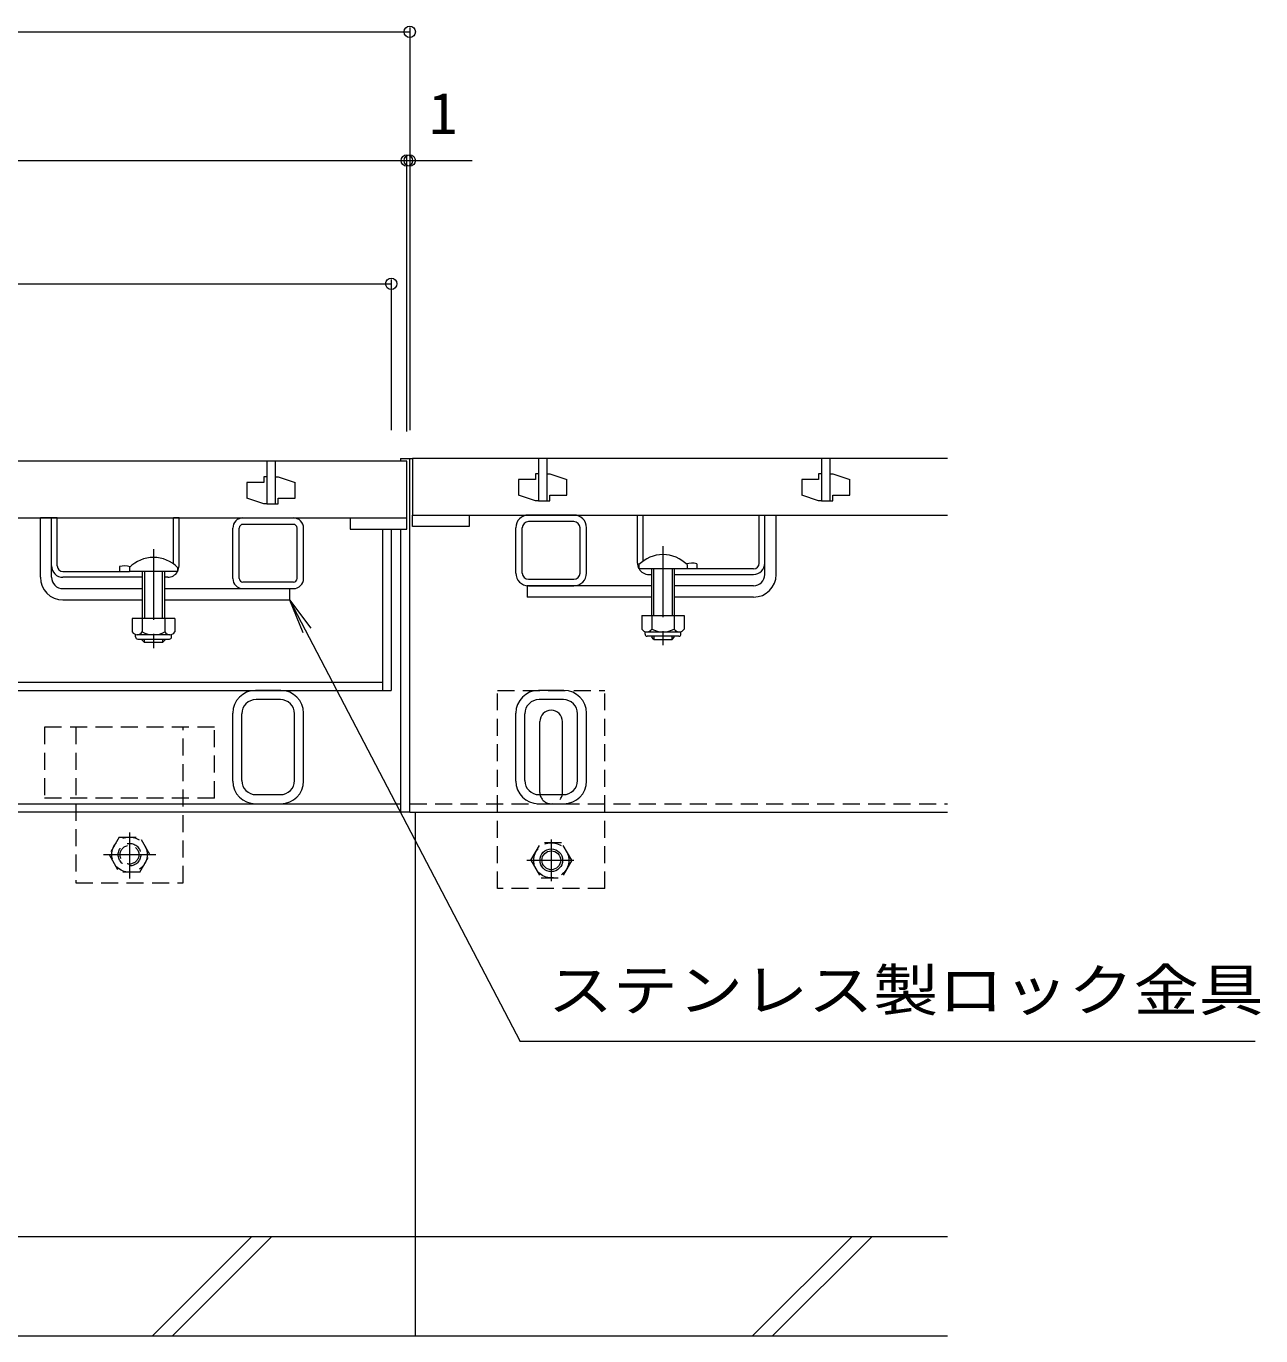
# Model space of a CAD drawing. Units: millimetres at full size, sheet at 1:5; details may follow other scales. Extents: x -1741 to 1940, y -1327 to 1367.
# Drawn here: x -817.7 to -381.5, y -911.2 to -448.5 of the extents above; entities that cross this region are included whole.
import ezdxf
from ezdxf.enums import TextEntityAlignment as Align

# ---------------------------------------------------------------- set-up
doc = ezdxf.new("R2010")
doc.units = ezdxf.units.MM
doc.header["$LTSCALE"] = 5
doc.header["$PDMODE"] = 32
doc.header["$PDSIZE"] = 4
doc.linetypes.add('CHAIN1', pattern=[8, 5, -1, 1, -1])
doc.linetypes.add('DASHED1', pattern=[1.8, 1.2, -0.6])
for name, color, linetype, lineweight in [('E-0_0228_テナント工�', 1, 'Continuous', 9), ('E-2_0230_テナント工�', 3, 'Continuous', 9), ('E-3_0231_テナント工�', 4, 'Continuous', 9), ('E-4_0232_テナント工�', 7, 'Continuous', 9), ('E-5_0233_テナント工�', 7, 'Continuous', 9), ('E-6_0245_ハッチング2', 134, 'Continuous', 9), ('E-7_0246_ハッチング3', 2, 'Continuous', 9), ('E-8_0247_ハッチング4', 7, 'Continuous', 9), ('E-9_0250_塗潰1_A', 2, 'Continuous', 9), ('E-A_0251_塗潰2_A_断�', 7, 'Continuous', 9), ('E-F_0106_点字鋲・ノ�', 6, 'Continuous', 9)]:
    doc.layers.add(name, color=color, linetype=linetype, lineweight=lineweight)
doc.styles.add('ＭＳ ゴシック', font='')
doc.styles.get('ＭＳ ゴシック').set_extended_font_data('MS Gothic')

msp = doc.modelspace()

# ---------------------------------------------------------------- linework, layer by layer
at = {"layer": 'E-0_0228_テナント工�'}
for p, q in [((-691.714, -683.243), (-691.714, -626.243)), ((-688.714, -626.243), (-688.714, -683.243)), ((-1273.714, -683.243), (-688.814, -683.243)), ((-1270.714, -680.243), (-691.714, -680.243))]:
    msp.add_line(p, q, dxfattribs=at)
at = {"layer": 'E-2_0230_テナント工�'}
for p, q in [((-492.214, -601.243), (-681.214, -601.243)), ((-636.714, -601.243), (-636.714, -616.243)), ((-536.714, -601.243), (-536.714, -616.243)), ((-683.214, -602.243), (-1279.214, -602.243)), ((-732.714, -602.243), (-732.714, -617.243)), ((-732.714, -617.243), (-729.714, -617.243)), ((-636.714, -616.243), (-633.714, -616.243)), ((-536.714, -616.243), (-533.714, -616.243)), ((-703.214, -622.243), (-703.214, -626.243)), ((-683.214, -626.243), (-683.214, -622.243)), ((-681.214, -625.243), (-681.214, -621.243)), ((-703.214, -626.243), (-683.214, -626.243))]:
    msp.add_line(p, q, dxfattribs=at)
for points in [[(-681.214, -601.243), (-681.214, -621.243), (-492.214, -621.243)], [(-633.714, -601.243), (-633.714, -616.243), (-632.714, -616.243), (-632.714, -614.243), (-626.714, -614.243), (-626.714, -608.743)], [(-533.714, -601.243), (-533.714, -616.243), (-532.714, -616.243), (-532.714, -614.243), (-526.714, -614.243), (-526.714, -608.743)], [(-1279.214, -622.243), (-683.214, -622.243), (-683.214, -602.243)], [(-729.714, -602.243), (-729.714, -617.243), (-728.714, -617.243), (-728.714, -615.243), (-722.714, -615.243), (-722.714, -609.743)], [(-732.714, -607.743), (-733.714, -607.743), (-733.714, -609.743), (-739.714, -609.743), (-739.714, -615.243)], [(-729.714, -607.743), (-728.714, -607.743), (-722.714, -609.743)], [(-636.714, -606.743), (-637.714, -606.743), (-637.714, -608.743), (-643.714, -608.743), (-643.714, -614.243)], [(-633.714, -606.743), (-632.714, -606.743), (-626.714, -608.743)], [(-536.714, -606.743), (-537.714, -606.743), (-537.714, -608.743), (-543.714, -608.743), (-543.714, -614.243)], [(-533.714, -606.743), (-532.714, -606.743), (-526.714, -608.743)], [(-732.714, -617.243), (-733.714, -617.243), (-739.714, -615.243)], [(-636.714, -616.243), (-637.714, -616.243), (-643.714, -614.243)], [(-536.714, -616.243), (-537.714, -616.243), (-543.714, -614.243)], [(-661.214, -621.243), (-661.214, -625.243), (-681.214, -625.243)]]:
    msp.add_lwpolyline(points, dxfattribs=at)
at = {"layer": 'E-3_0231_テナント工�'}
for p, q in [((-685.414, -601.243), (-682.214, -601.243)), ((-685.414, -601.243), (-685.414, -602.243)), ((-682.214, -601.243), (-681.214, -601.243)), ((-682.214, -726.243), (-682.214, -601.243)), ((-685.414, -626.243), (-685.414, -726.243)), ((-682.214, -726.243), (-1280.214, -726.243)), ((-1277.014, -723.243), (-685.414, -723.243)), ((-682.214, -726.243), (-492.214, -726.243))]:
    msp.add_line(p, q, dxfattribs=at)
at = {"layer": 'E-3_0231_テナント工�', "linetype": 'DASHED1'}
msp.add_line((-682.214, -723.243), (-492.214, -723.243), dxfattribs=at)
at = {"layer": 'E-4_0232_テナント工�'}
for p, q in [((-1280.214, -450.521), (-682.214, -450.521)), ((-682.214, -449.021), (-682.214, -591.243)), ((-683.214, -591.743), (-683.214, -494.489)), ((-682.214, -495.989), (-660.145, -495.989)), ((-1273.714, -539.537), (-688.714, -539.537)), ((-688.714, -538.037), (-688.714, -591.243))]:
    msp.add_line(p, q, dxfattribs=at)
msp.add_lwpolyline([(-1279.214, -495.989), (-683.214, -495.989), (-682.214, -495.989)], dxfattribs=at)
for p in [(-682.214, -450.521), (-683.214, -495.989), (-682.214, -495.989), (-688.714, -539.537)]:
    msp.add_point(p, dxfattribs=at)
at = {"layer": 'E-5_0233_テナント工�'}
for p, q in [((-724.714, -651.243), (-719.93, -662.791)), ((-724.714, -651.243), (-717.104, -661.159)), ((-724.714, -651.243), (-643.217, -807.198)), ((-383.517, -807.198), (-643.217, -807.198))]:
    msp.add_line(p, q, dxfattribs=at)
at = {"layer": 'E-6_0245_ハッチング2'}
for p, q in [((-727.714, -683.243), (-736.714, -683.243)), ((-627.714, -683.243), (-636.714, -683.243)), ((-727.914, -686.443), (-736.514, -686.443)), ((-627.914, -686.443), (-636.514, -686.443)), ((-744.714, -715.243), (-744.714, -691.243)), ((-741.514, -715.043), (-741.514, -691.443)), ((-722.914, -715.043), (-722.914, -691.443)), ((-719.714, -715.243), (-719.714, -691.243)), ((-644.714, -715.243), (-644.714, -691.243)), ((-641.514, -715.043), (-641.514, -691.443)), ((-622.914, -715.043), (-622.914, -691.443)), ((-619.714, -715.243), (-619.714, -691.243)), ((-736.514, -720.043), (-727.914, -720.043)), ((-636.514, -720.043), (-627.914, -720.043)), ((-736.714, -723.243), (-727.714, -723.243)), ((-636.714, -723.243), (-627.714, -723.243))]:
    msp.add_line(p, q, dxfattribs=at)
for centre, radius, start, end in [((-736.714, -691.243), 8, 90, 180), ((-727.714, -691.243), 8, 0, 90), ((-636.714, -691.243), 8, 90, 180), ((-627.714, -691.243), 8, 0, 90), ((-736.514, -691.443), 5, 90, 180), ((-727.914, -691.443), 5, 0, 90), ((-636.514, -691.443), 5, 90, 180), ((-627.914, -691.443), 5, 0, 90), ((-736.714, -715.243), 8, 180, 270), ((-736.514, -715.043), 5, 180, 270), ((-727.914, -715.043), 5, 270, 0), ((-727.714, -715.243), 8, 270, 0), ((-636.714, -715.243), 8, 180, 270), ((-636.514, -715.043), 5, 180, 270), ((-627.914, -715.043), 5, 270, 0), ((-627.714, -715.243), 8, 270, 0)]:
    msp.add_arc(centre, radius, start, end, dxfattribs=at)
at = {"layer": 'E-7_0246_ハッチング3', "color": 7}
for p, q in [((-812.714, -643.243), (-812.714, -622.243)), ((-808.714, -622.243), (-812.714, -622.243)), ((-556.714, -621.243), (-552.714, -621.243)), ((-552.714, -642.243), (-552.714, -621.243)), ((-556.714, -642.243), (-556.714, -638.243)), ((-808.714, -643.243), (-808.714, -639.243)), ((-804.714, -647.243), (-776.714, -647.243)), ((-768.714, -647.243), (-724.714, -647.243)), ((-724.714, -647.243), (-724.714, -651.243)), ((-640.714, -646.243), (-640.714, -650.243)), ((-596.714, -646.243), (-640.714, -646.243)), ((-560.714, -646.243), (-588.714, -646.243)), ((-804.714, -651.243), (-776.714, -651.243)), ((-768.714, -651.243), (-724.714, -651.243)), ((-596.714, -650.243), (-640.714, -650.243)), ((-560.714, -650.243), (-588.714, -650.243))]:
    msp.add_line(p, q, dxfattribs=at)
at = {"layer": 'E-7_0246_ハッチング3'}
for p, q in [((-808.714, -639.243), (-808.714, -622.243)), ((-806.714, -622.243), (-808.714, -622.243)), ((-806.714, -639.243), (-806.714, -622.243)), ((-765.714, -638.496), (-765.714, -622.243)), ((-763.714, -622.243), (-765.714, -622.243)), ((-763.714, -639.243), (-763.714, -622.243)), ((-601.714, -638.243), (-601.714, -621.243)), ((-601.714, -621.243), (-599.714, -621.243)), ((-599.714, -637.496), (-599.714, -621.243)), ((-558.714, -638.243), (-558.714, -621.243)), ((-558.714, -621.243), (-556.714, -621.243)), ((-556.714, -638.243), (-556.714, -621.243)), ((-580.714, -638.441), (-580.714, -640.243)), ((-804.714, -641.243), (-781.214, -641.243)), ((-784.714, -639.441), (-784.714, -641.243)), ((-597.714, -642.243), (-596.714, -642.243)), ((-588.714, -642.243), (-560.714, -642.243)), ((-560.714, -640.243), (-584.214, -640.243)), ((-776.714, -643.243), (-804.714, -643.243)), ((-767.714, -643.243), (-768.714, -643.243)), ((-600.214, -656.743), (-600.214, -661.543)), ((-600.214, -656.743), (-585.214, -656.743)), ((-596.713, -656.743), (-596.713, -661.543)), ((-588.714, -656.743), (-588.714, -661.543)), ((-585.214, -656.743), (-585.214, -661.543)), ((-780.214, -657.743), (-780.214, -662.543)), ((-765.213, -657.743), (-780.214, -657.743)), ((-776.714, -657.743), (-776.714, -662.543)), ((-768.714, -657.743), (-768.714, -662.543)), ((-765.213, -657.743), (-765.213, -662.543)), ((-779.064, -664.293), (-779.064, -663.452)), ((-766.964, -663.543), (-778.464, -663.543)), ((-778.314, -665.043), (-767.114, -665.043)), ((-766.364, -664.293), (-766.364, -663.452)), ((-599.064, -663.293), (-599.064, -662.452)), ((-598.464, -662.543), (-586.964, -662.543)), ((-587.114, -664.043), (-598.314, -664.043)), ((-586.364, -663.293), (-586.364, -662.452))]:
    msp.add_line(p, q, dxfattribs=at)
at = {"layer": 'E-7_0246_ハッチング3', "color": 6, "linetype": 'CHAIN1'}
for p, q in [((-772.714, -633.272), (-772.714, -669.62)), ((-592.714, -632.272), (-592.714, -668.62))]:
    msp.add_line(p, q, dxfattribs=at)
at = {"layer": 'E-7_0246_ハッチング3', "color": 6}
for p, q in [((-781.214, -639.772), (-781.214, -641.243)), ((-764.214, -641.243), (-781.214, -641.243)), ((-776.714, -641.243), (-776.714, -657.743)), ((-775.914, -641.243), (-775.914, -657.743)), ((-769.514, -657.743), (-769.514, -641.243)), ((-768.714, -657.743), (-768.714, -641.243)), ((-764.214, -639.772), (-764.214, -641.243)), ((-601.214, -638.772), (-601.214, -640.243)), ((-596.714, -656.743), (-596.714, -640.243)), ((-595.914, -656.743), (-595.914, -640.243)), ((-589.514, -640.243), (-589.514, -656.743)), ((-588.714, -640.243), (-588.714, -656.743)), ((-776.713, -665.443), (-776.713, -665.043)), ((-775.913, -666.243), (-776.713, -665.443)), ((-775.913, -666.243), (-775.913, -665.043)), ((-769.513, -666.243), (-775.913, -666.243)), ((-769.513, -665.043), (-769.513, -666.243)), ((-769.513, -666.243), (-768.713, -665.443)), ((-768.713, -665.043), (-768.713, -665.443)), ((-596.714, -664.043), (-596.714, -664.443)), ((-595.914, -665.243), (-596.714, -664.443)), ((-595.914, -664.043), (-595.914, -665.243)), ((-595.914, -665.243), (-589.514, -665.243)), ((-589.514, -665.243), (-589.514, -664.043)), ((-589.514, -665.243), (-588.714, -664.443)), ((-588.714, -664.443), (-588.714, -664.043))]:
    msp.add_line(p, q, dxfattribs=at)
msp.add_lwpolyline([(-584.214, -638.772), (-584.214, -640.243), (-601.214, -640.243)], dxfattribs=at)
for centre in [(-772.714, -648.243), (-592.714, -647.243)]:
    msp.add_arc(centre, 12, 44.90053, 135.09947, dxfattribs=at)
at = {"layer": 'E-7_0246_ハッチング3'}
for centre, radius, start, end in [((-597.714, -638.243), 4, 180, 208.95502), ((-582.464, -646.043), 7.8, 77.03481, 105.0142), ((-560.714, -638.243), 4, 270, 0), ((-560.714, -638.243), 2, 270, 0), ((-804.714, -639.243), 4, 180, 270), ((-804.714, -639.243), 2, 180, 270), ((-782.964, -647.043), 7.8, 74.9858, 102.96519), ((-767.714, -639.243), 4, 270, 330), ((-767.714, -639.243), 4, 331.04498, 360), ((-597.714, -638.243), 4, 210, 270), ((-598.464, -660.511), 2.031, 210.51486, 329.48549), ((-592.714, -654.042), 8.5, 241.92853, 298.07133), ((-586.964, -660.511), 2.031, 210.51797, 329.48203), ((-778.464, -661.511), 2.031, 210.51797, 329.48203), ((-778.314, -664.293), 0.75, 180, 270), ((-772.714, -655.042), 8.5, 241.92867, 298.07147), ((-766.964, -661.511), 2.031, 210.51451, 329.48514), ((-767.114, -664.293), 0.75, 270, 0), ((-598.314, -663.293), 0.75, 180, 270), ((-587.114, -663.293), 0.75, 270, 0)]:
    msp.add_arc(centre, radius, start, end, dxfattribs=at)
at = {"layer": 'E-7_0246_ハッチング3', "color": 7}
for centre, radius, start, end in [((-560.714, -642.243), 4, 270, 0), ((-560.714, -642.243), 8, 270, 0), ((-804.714, -643.243), 8, 180, 270), ((-804.714, -643.243), 4, 180, 270)]:
    msp.add_arc(centre, radius, start, end, dxfattribs=at)
at = {"layer": 'E-8_0247_ハッチング4', "linetype": 'DASHED1'}
for p, q in [((-651.237, -683.243), (-613.237, -683.243)), ((-651.237, -753.243), (-651.237, -683.243)), ((-613.237, -753.243), (-613.237, -683.243)), ((-751.219, -696.243), (-811.219, -696.243)), ((-811.219, -696.243), (-811.219, -721.243)), ((-800.219, -696.243), (-800.219, -751.243)), ((-762.219, -751.243), (-762.219, -696.243)), ((-751.219, -721.243), (-751.219, -696.243)), ((-751.219, -721.243), (-811.219, -721.243)), ((-800.219, -751.243), (-762.219, -751.243)), ((-613.237, -753.243), (-651.237, -753.243))]:
    msp.add_line(p, q, dxfattribs=at)
at = {"layer": 'E-8_0247_ハッチング4'}
for p, q in [((-636.237, -719.243), (-636.237, -694.243)), ((-628.237, -719.243), (-628.237, -694.243))]:
    msp.add_line(p, q, dxfattribs=at)
for centre, start, end in [((-632.237, -694.243), 0, 180), ((-632.237, -719.243), 180, 191.53597), ((-632.237, -719.243), 348.46403, 0)]:
    msp.add_arc(centre, 4, start, end, dxfattribs=at)
at = {"layer": 'E-8_0247_ハッチング4', "linetype": 'DASHED1'}
msp.add_arc((-632.237, -719.243), 4, 191.53597, 349.51713, dxfattribs=at)
at = {"layer": 'E-9_0250_塗潰1_A', "linetype": 'DASHED1'}
for p, q in [((-784.819, -735.007), (-788.419, -741.243)), ((-784.819, -735.007), (-777.619, -735.007)), ((-774.019, -741.243), (-777.619, -735.007)), ((-639.369, -743.237), (-635.774, -737.011)), ((-628.563, -737.011), (-635.774, -737.011)), ((-624.969, -743.237), (-628.563, -737.011)), ((-788.419, -741.243), (-784.819, -747.478)), ((-777.619, -747.478), (-774.019, -741.243)), ((-639.369, -743.237), (-635.774, -749.463)), ((-624.969, -743.237), (-628.563, -749.463)), ((-777.619, -747.478), (-784.819, -747.478)), ((-635.774, -749.463), (-628.563, -749.463))]:
    msp.add_line(p, q, dxfattribs=at)
at = {"layer": 'E-9_0250_塗潰1_A', "linetype": 'CHAIN1'}
for p, q in [((-781.219, -733.445), (-781.219, -749.658)), ((-632.169, -735.938), (-632.169, -750.596)), ((-790.422, -741.243), (-771.855, -741.243)), ((-640.845, -743.237), (-624.241, -743.237))]:
    msp.add_line(p, q, dxfattribs=at)
at = {"layer": 'E-9_0250_塗潰1_A', "linetype": 'DASHED1'}
for centre, radius in [((-781.219, -741.243), 6.235), ((-781.219, -741.243), 4), ((-781.219, -741.243), 3.323), ((-632.169, -743.237), 6.226)]:
    msp.add_circle(centre, radius, dxfattribs=at)
at = {"layer": 'E-9_0250_塗潰1_A'}
for radius in [4, 3.323]:
    msp.add_circle((-632.169, -743.237), radius, dxfattribs=at)
at = {"layer": 'E-A_0251_塗潰2_A_断�'}
for p, q in [((-741.114, -622.243), (-723.314, -622.243)), ((-723.314, -624.543), (-741.114, -624.543)), ((-624.214, -621.243), (-640.214, -621.243)), ((-624.214, -623.543), (-640.214, -623.543)), ((-744.714, -643.643), (-744.714, -625.843)), ((-742.414, -643.643), (-742.414, -625.843)), ((-722.014, -643.643), (-722.014, -625.843)), ((-719.714, -643.643), (-719.714, -625.843)), ((-644.714, -641.743), (-644.714, -625.743)), ((-642.414, -641.743), (-642.414, -625.743)), ((-622.014, -641.743), (-622.014, -625.743)), ((-619.714, -641.743), (-619.714, -625.743)), ((-723.314, -644.943), (-741.114, -644.943)), ((-741.114, -647.243), (-723.314, -647.243)), ((-640.214, -643.943), (-624.214, -643.943)), ((-640.214, -646.243), (-624.214, -646.243))]:
    msp.add_line(p, q, dxfattribs=at)
for centre, radius, start, end in [((-741.114, -625.843), 3.6, 90, 180), ((-741.114, -625.843), 1.3, 90, 180), ((-723.314, -625.843), 3.6, 0, 90), ((-723.314, -625.843), 1.3, 0, 90), ((-640.214, -625.743), 4.5, 90, 180), ((-640.214, -625.743), 2.2, 90, 180), ((-624.214, -625.743), 4.5, 0, 90), ((-624.214, -625.743), 2.2, 0, 90), ((-640.214, -641.743), 4.5, 180, 270), ((-640.214, -641.743), 2.2, 180, 270), ((-624.214, -641.743), 4.5, 270, 0), ((-624.214, -641.743), 2.2, 270, 0), ((-741.114, -643.643), 3.6, 180, 270), ((-741.114, -643.643), 1.3, 180, 270), ((-723.314, -643.643), 3.6, 270, 0), ((-723.314, -643.643), 1.3, 270, 0)]:
    msp.add_arc(centre, radius, start, end, dxfattribs=at)
at = {"layer": 'E-F_0106_点字鋲・ノ�'}
for p, q in [((-680.214, -911.243), (-680.214, -726.243)), ((-492.214, -876.243), (-1470.214, -876.243)), ((-773.137, -911.243), (-738.137, -876.243)), ((-766.066, -911.243), (-731.066, -876.243)), ((-561.037, -911.243), (-526.037, -876.243)), ((-553.966, -911.243), (-518.966, -876.243)), ((-1470.214, -911.243), (-492.214, -911.243))]:
    msp.add_line(p, q, dxfattribs=at)

# ---------------------------------------------------------------- texts
at = {"layer": 'E-4_0232_テナント工�', "color": 2, "style": 'ＭＳ ゴシック'}
msp.add_text('1', height=14.66, dxfattribs=at).set_placement((-675.365, -490.989), align=Align.BOTTOM_LEFT)
at = {"layer": 'E-5_0233_テナント工�', "color": 2, "style": 'ＭＳ ゴシック', "width": 1.15}
msp.add_text('ステンレス製ロック金具', height=14.66, dxfattribs=at).set_placement((-633.405, -800.809), align=Align.BOTTOM_LEFT)

doc.saveas('drawing.dxf')
